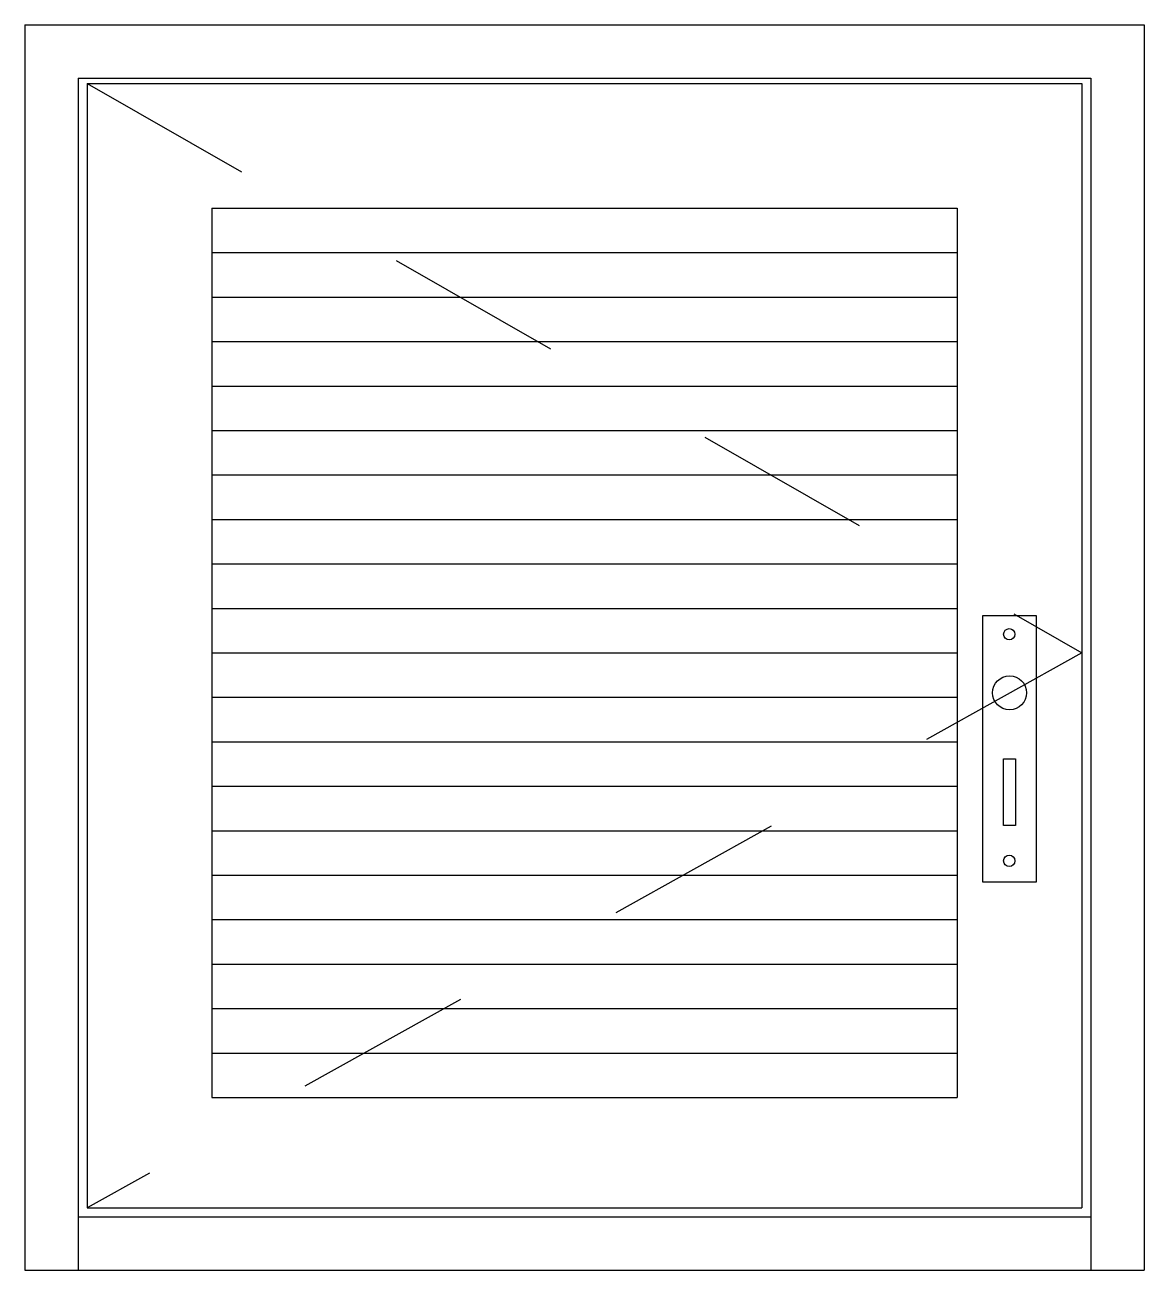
# Model space of a CAD drawing. Header units: millimetres. Extents: x 17.136 to 17.765, y 1345.508 to 1346.208.
import ezdxf

# ---------------------------------------------------------------- set-up
doc = ezdxf.new("R2010")
doc.units = ezdxf.units.MM
doc.header["$LTSCALE"] = 0.5
doc.linetypes.add('HIDDEN2', pattern=[0.1875, 0.125, -0.0625])
doc.layers.add('Gravia_Portas', color=1, linetype='Continuous')
doc.layers.add('Gravia_Portas_hidden2', color=1, linetype='HIDDEN2')

msp = doc.modelspace()

# ---------------------------------------------------------------- linework, layer by layer
at = {"layer": 'Gravia_Portas', "color": 2}
for p, q in [((17.1359, 1346.20816), (17.1359, 1345.50816)), ((17.1359, 1346.20816), (17.7649, 1346.20816)), ((17.7649, 1346.20816), (17.7649, 1345.50816)), ((17.1359, 1345.50816), (17.7649, 1345.50816))]:
    msp.add_line(p, q, dxfattribs=at)
at = {"layer": 'Gravia_Portas'}
for p, q in [((17.1659, 1346.17816), (17.1659, 1345.50816)), ((17.1659, 1346.17816), (17.7349, 1346.17816)), ((17.7349, 1346.17816), (17.7349, 1345.50816)), ((17.1709, 1346.17516), (17.1709, 1345.54316)), ((17.1709, 1346.17516), (17.7299, 1346.17516)), ((17.7299, 1346.17516), (17.7299, 1345.54316)), ((17.2409, 1346.10516), (17.2409, 1345.60516)), ((17.2409, 1346.10516), (17.6599, 1346.10516)), ((17.35409, 1346.10516), (17.35409, 1346.10516)), ((17.37409, 1346.10516), (17.37409, 1346.10516)), ((17.42909, 1346.10516), (17.42909, 1346.10516)), ((17.44909, 1346.10516), (17.44909, 1346.10516)), ((17.50409, 1346.10516), (17.50409, 1346.10516)), ((17.52409, 1346.10516), (17.52409, 1346.10516)), ((17.57909, 1346.10516), (17.57909, 1346.10516)), ((17.59909, 1346.10516), (17.59909, 1346.10516)), ((17.6459, 1346.10516), (17.6459, 1346.10516)), ((17.6599, 1346.10516), (17.6599, 1345.60516)), ((17.2409, 1346.08016), (17.6599, 1346.08016)), ((17.2409, 1346.05516), (17.6599, 1346.05516)), ((17.2409, 1346.03016), (17.6599, 1346.03016)), ((17.2409, 1346.00516), (17.6599, 1346.00516)), ((17.2409, 1345.98016), (17.6599, 1345.98016)), ((17.2409, 1345.95516), (17.6599, 1345.95516)), ((17.2409, 1345.93016), (17.6599, 1345.93016)), ((17.2409, 1345.90516), (17.6599, 1345.90516)), ((17.2409, 1345.88016), (17.6599, 1345.88016)), ((17.67426, 1345.7262), (17.67426, 1345.8762)), ((17.67426, 1345.8762), (17.70426, 1345.8762)), ((17.70426, 1345.8762), (17.70426, 1345.7262)), ((17.2409, 1345.85516), (17.6599, 1345.85516)), ((17.2409, 1345.83016), (17.6599, 1345.83016)), ((17.2409, 1345.80516), (17.6599, 1345.80516)), ((17.68585, 1345.79554), (17.69265, 1345.79554)), ((17.68585, 1345.75804), (17.68585, 1345.79554)), ((17.69265, 1345.79554), (17.69265, 1345.75804)), ((17.2409, 1345.78016), (17.6599, 1345.78016)), ((17.69265, 1345.75804), (17.68585, 1345.75804)), ((17.2409, 1345.75516), (17.6599, 1345.75516)), ((17.2409, 1345.73016), (17.6599, 1345.73016)), ((17.70426, 1345.7262), (17.67426, 1345.7262)), ((17.2409, 1345.70516), (17.6599, 1345.70516)), ((17.2409, 1345.68016), (17.6599, 1345.68016)), ((17.2409, 1345.65516), (17.6599, 1345.65516)), ((17.2409, 1345.63016), (17.6599, 1345.63016)), ((17.2409, 1345.60516), (17.6599, 1345.60516)), ((17.1709, 1345.54316), (17.7299, 1345.54316)), ((17.1659, 1345.53816), (17.7349, 1345.53816)), ((17.1359, 1345.50816), (17.1659, 1345.50816)), ((17.7349, 1345.50816), (17.7649, 1345.50816))]:
    msp.add_line(p, q, dxfattribs=at)
for centre, radius in [((17.68913, 1345.86558), 0.00318), ((17.6893, 1345.83268), 0.00955), ((17.68913, 1345.73823), 0.00318)]:
    msp.add_circle(centre, radius, dxfattribs=at)
at = {"layer": 'Gravia_Portas_hidden2'}
for p, q in [((17.1709, 1346.17516), (17.7299, 1345.85516)), ((17.7299, 1345.85516), (17.1709, 1345.54316))]:
    msp.add_line(p, q, dxfattribs=at)

doc.saveas('drawing.dxf')
